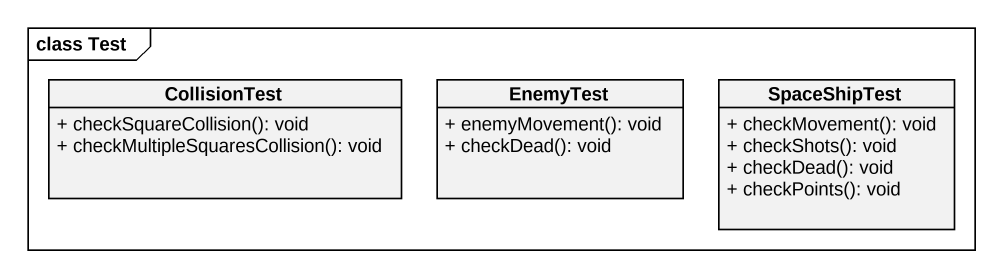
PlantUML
@startuml
mainframe class Test
hide circle
hide empty members
skinparam classAttributeIconSize 0
class CollisionTest {
  + checkSquareCollision(): void
  + checkMultipleSquaresCollision(): void
}
class EnemyTest {
  + enemyMovement(): void
  + checkDead(): void
}
class SpaceShipTest {
  + checkMovement(): void
  + checkShots(): void
  + checkDead(): void
  + checkPoints(): void
}
@enduml
